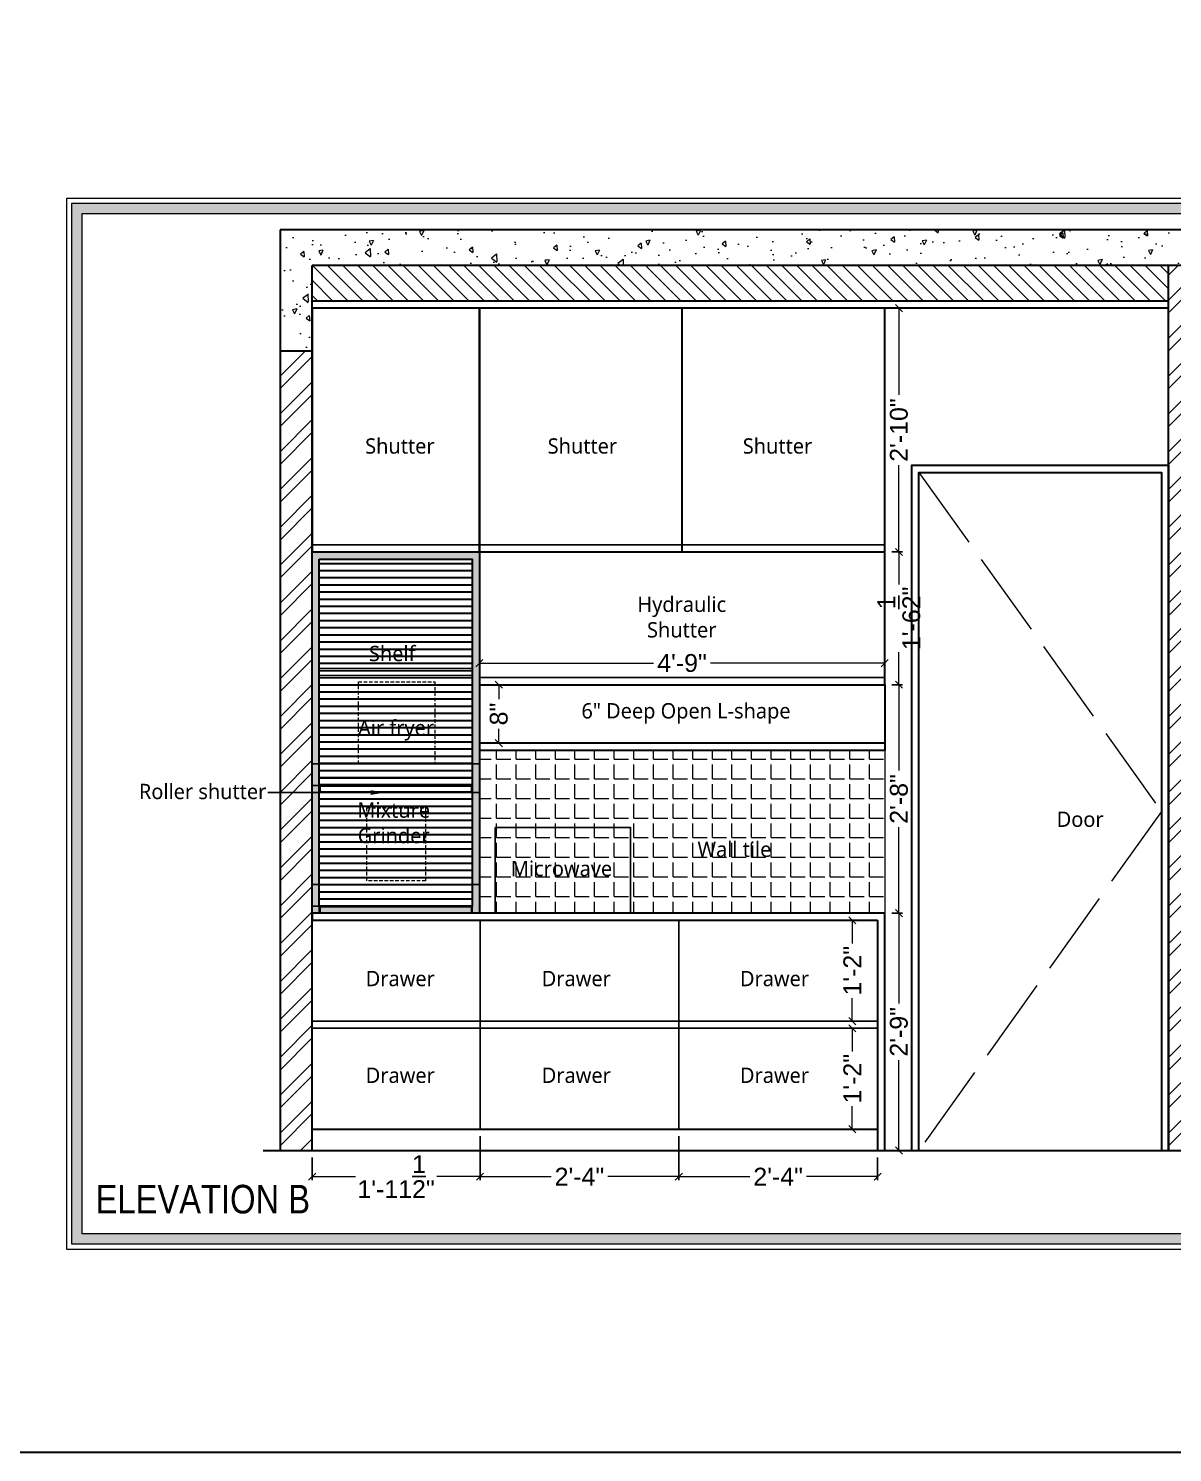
# Model space of a CAD drawing. Header units: millimetres. Extents: x 56222 to 3066687, y -650199 to -121287.
# Drawn here: x 133392.5 to 133552.8, y -184657.9 to -184458.4 of the extents above; entities that cross this region are included whole.
import ezdxf
from ezdxf import colors
from ezdxf.entities.mleader import LeaderData, LeaderLine
from ezdxf.math import Vec2, Vec3

# ---------------------------------------------------------------- set-up
doc = ezdxf.new("R2010")
doc.units = ezdxf.units.MM
doc.header["$MEASUREMENT"] = 0
doc.header["$PDMODE"] = 35
for name, pattern in [('ACAD_ISO02W100', [15, 12, -3]), ('CENTER', [2, 1.25, -0.25, 0.25, -0.25]), ('DASHED', [0.75, 0.5, -0.25]), ('DASHEDX2', [1.5, 1, -0.5])]:
    doc.linetypes.add(name, pattern=pattern)
doc.layers.get('Defpoints').update_dxf_attribs({"color": 220})
doc.layers.add('AR HATCH-7', color=7, linetype='Continuous')
for name, color, linetype, lineweight in [('COLUMN', 1, 'Continuous', 30), ('dim05', 1, 'Continuous', 13), ('Dimension', 10, 'DASHEDX2', 20), ('FIRST FLOOR ( TEXT )', 7, 'Continuous', 9), ('FURNITURE', 32, 'Continuous', 9), ('FURNITURE-1', 252, 'Continuous', 13), ('GROUND FLOOR  ( HATCH )', 251, 'Continuous', 9), ('SECTION ( SLAB PLine )', 104, 'Continuous', 30), ('Text', 7, 'Continuous', 15), ('TILE', 14, 'Continuous', 9), ('wall', 7, 'Continuous', 30), ('XX~SLAB ( BEAM )~ ( DIM )', 7, 'Continuous', 9)]:
    doc.layers.add(name, color=color, linetype=linetype, lineweight=lineweight)
doc.styles.add('Arial', font='arial.ttf')
doc.styles.add('KATHA', font='swissc.ttf')
doc.styles.get("Standard").update_dxf_attribs({"font": 'arial.ttf', "height": 6})
doc.styles.add('style4', font='ARIALN.TTF')
doc.dimstyles.new('ISO-25', dxfattribs={"dimtxt": 2.5, "dimasz": 1, "dimexe": 0.5, "dimexo": 1, "dimtad": 0, "dimdec": 1, "dimlunit": 4, "dimtxsty": 'Standard', "dimblk": 'OBLIQUE', "dimcen": 2.5, "dimclrd": 1, "dimclre": 1, "dimclrt": 5, "dimadec": 0, "dimazin": 0, "dimtfac": 1, "dimtdec": 1, "dimtmove": 0, "dimatfit": 3, "dimfxl": 1, "dimlwd": -1, "dimarcsym": 0})

# ---------------------------------------------------------------- blocks, each defined once
blk = doc.blocks.new('_Oblique')
at = {"layer": 'wall', "color": 0, "lineweight": -2}
blk.add_line((-0.5, -0.5), (0.5, 0.5), dxfattribs=at)
blk = doc.blocks.new('*D169')
at = {"layer": 'Defpoints', "color": 0, "lineweight": 30, "transparency": 16777216}
for p in [(133483.65, -184612.58), (133511.5, -184615.58), (133483.65, -184619.24)]:
    blk.add_point(p, dxfattribs=at)
at = {"layer": 'dim05', "color": 1, "linetype": 'Continuous', "lineweight": -2, "transparency": 16777216}
for p, q in [((133483.65, -184613.58), (133483.65, -184619.74)), ((133511.5, -184616.58), (133511.5, -184619.74))]:
    blk.add_line(p, q, dxfattribs=at)
at = {"layer": 'dim05', "color": 1, "linetype": 'Continuous', "transparency": 16777216}
for p, q in [((133483.65, -184619.24), (133493.61, -184619.24)), ((133511.5, -184619.24), (133501.54, -184619.24))]:
    blk.add_line(p, q, dxfattribs=at)
at = {"layer": 'dim05', "color": 1, "transparency": 16777216, "rotation": 180}
blk.add_blockref('_Oblique', (133483.65, -184619.24), dxfattribs=at)
at = {"layer": 'dim05', "color": 1, "transparency": 16777216}
blk.add_blockref('_Oblique', (133511.5, -184619.24), dxfattribs=at)
at = {"layer": 'dim05', "color": 5, "lineweight": 25, "transparency": 16777216, "insert": (133497.57, -184619.24), "char_height": 2.5, "attachment_point": 5, "style": 'Arial'}
blk.add_mtext('2\'-4"', dxfattribs=at)
blk = doc.blocks.new('*D170')
at = {"layer": 'Defpoints', "color": 0, "lineweight": 30, "transparency": 16777216}
for p in [(133455.8, -184612.58), (133483.65, -184612.58), (133455.8, -184619.24)]:
    blk.add_point(p, dxfattribs=at)
at = {"layer": 'dim05', "color": 1, "linetype": 'Continuous', "lineweight": -2, "transparency": 16777216}
for p, q in [((133455.8, -184613.58), (133455.8, -184619.74)), ((133483.65, -184613.58), (133483.65, -184619.74))]:
    blk.add_line(p, q, dxfattribs=at)
at = {"layer": 'dim05', "color": 1, "linetype": 'Continuous', "transparency": 16777216}
for p, q in [((133455.8, -184619.24), (133465.76, -184619.24)), ((133483.65, -184619.24), (133473.7, -184619.24))]:
    blk.add_line(p, q, dxfattribs=at)
at = {"layer": 'dim05', "color": 1, "transparency": 16777216, "rotation": 180}
blk.add_blockref('_Oblique', (133455.8, -184619.24), dxfattribs=at)
at = {"layer": 'dim05', "color": 1, "transparency": 16777216}
blk.add_blockref('_Oblique', (133483.65, -184619.24), dxfattribs=at)
at = {"layer": 'dim05', "color": 5, "lineweight": 25, "transparency": 16777216, "insert": (133469.73, -184619.24), "char_height": 2.5, "attachment_point": 5, "style": 'Arial'}
blk.add_mtext('2\'-4"', dxfattribs=at)
blk = doc.blocks.new('*D181')
at = {"layer": 'Defpoints', "color": 0, "lineweight": 30, "transparency": 16777216}
for p in [(133511.5, -184583.33), (133507.96, -184597.45), (133511.5, -184597.45)]:
    blk.add_point(p, dxfattribs=at)
at = {"layer": 'dim05', "color": 1, "linetype": 'Continuous', "lineweight": -2, "transparency": 16777216}
for p, q in [((133510.5, -184583.33), (133507.46, -184583.33)), ((133510.5, -184597.45), (133507.46, -184597.45))]:
    blk.add_line(p, q, dxfattribs=at)
at = {"layer": 'dim05', "color": 1, "linetype": 'Continuous', "transparency": 16777216}
for p, q in [((133507.96, -184583.33), (133507.96, -184586.56)), ((133507.96, -184597.45), (133507.96, -184594.22))]:
    blk.add_line(p, q, dxfattribs=at)
at = {"layer": 'dim05', "color": 1, "transparency": 16777216}
for p, rotation in [((133507.96, -184583.33), 90), ((133507.96, -184597.45), 270)]:
    blk.add_blockref('_Oblique', p, dxfattribs=dict(at, rotation=rotation))
at = {"layer": 'dim05', "color": 5, "lineweight": 25, "transparency": 16777216, "insert": (133507.96, -184590.39), "char_height": 2.5, "attachment_point": 5, "rotation": 90, "style": 'Arial'}
blk.add_mtext('1\'-2"', dxfattribs=at)
blk = doc.blocks.new('*D182')
at = {"layer": 'Defpoints', "color": 0, "lineweight": 30, "transparency": 16777216}
for p in [(133511.5, -184598.45), (133507.96, -184612.58), (133511.5, -184612.58)]:
    blk.add_point(p, dxfattribs=at)
at = {"layer": 'dim05', "color": 1, "linetype": 'Continuous', "lineweight": -2, "transparency": 16777216}
for p, q in [((133510.5, -184598.45), (133507.46, -184598.45)), ((133510.5, -184612.58), (133507.46, -184612.58))]:
    blk.add_line(p, q, dxfattribs=at)
at = {"layer": 'dim05', "color": 1, "linetype": 'Continuous', "transparency": 16777216}
for p, q in [((133507.96, -184598.45), (133507.96, -184601.69)), ((133507.96, -184612.58), (133507.96, -184609.35))]:
    blk.add_line(p, q, dxfattribs=at)
at = {"layer": 'dim05', "color": 1, "transparency": 16777216}
for p, rotation in [((133507.96, -184598.45), 90), ((133507.96, -184612.58), 270)]:
    blk.add_blockref('_Oblique', p, dxfattribs=dict(at, rotation=rotation))
at = {"layer": 'dim05', "color": 5, "lineweight": 25, "transparency": 16777216, "insert": (133507.96, -184605.52), "char_height": 2.5, "attachment_point": 5, "rotation": 90, "style": 'Arial'}
blk.add_mtext('1\'-2"', dxfattribs=at)
blk = doc.blocks.new('*D183')
at = {"layer": 'Defpoints', "color": 0, "lineweight": 30, "transparency": 16777216}
for p in [(133512.5, -184547.3), (133455.71, -184550.33), (133512.5, -184550.33)]:
    blk.add_point(p, dxfattribs=at)
at = {"layer": 'dim05', "color": 1, "linetype": 'Continuous', "lineweight": -2, "transparency": 16777216}
for p, q in [((133455.71, -184549.33), (133455.71, -184546.8)), ((133512.5, -184549.33), (133512.5, -184546.8))]:
    blk.add_line(p, q, dxfattribs=at)
at = {"layer": 'dim05', "color": 1, "linetype": 'Continuous', "transparency": 16777216}
for p, q in [((133455.71, -184547.3), (133480.11, -184547.3)), ((133512.5, -184547.3), (133488.1, -184547.3))]:
    blk.add_line(p, q, dxfattribs=at)
at = {"layer": 'dim05', "color": 1, "transparency": 16777216, "rotation": 180}
blk.add_blockref('_Oblique', (133455.71, -184547.3), dxfattribs=at)
at = {"layer": 'dim05', "color": 1, "transparency": 16777216}
blk.add_blockref('_Oblique', (133512.5, -184547.3), dxfattribs=at)
at = {"layer": 'dim05', "color": 5, "lineweight": 25, "transparency": 16777216, "insert": (133484.1, -184547.3), "char_height": 2.5, "attachment_point": 5, "style": 'Arial'}
blk.add_mtext('4\'-9"', dxfattribs=at)
blk = doc.blocks.new('*D184')
at = {"layer": 'Defpoints', "color": 0, "lineweight": 30, "transparency": 16777216}
for p in [(133512.5, -184582.33), (133512.5, -184615.58), (133514.49, -184615.58)]:
    blk.add_point(p, dxfattribs=at)
at = {"layer": 'dim05', "color": 1, "linetype": 'Continuous', "lineweight": -2, "transparency": 16777216}
for p, q in [((133513.5, -184582.33), (133514.99, -184582.33)), ((133513.5, -184615.58), (133514.99, -184615.58))]:
    blk.add_line(p, q, dxfattribs=at)
at = {"layer": 'dim05', "color": 1, "linetype": 'Continuous', "transparency": 16777216}
for p, q in [((133514.49, -184582.33), (133514.49, -184594.98)), ((133514.49, -184615.58), (133514.49, -184602.92))]:
    blk.add_line(p, q, dxfattribs=at)
at = {"layer": 'dim05', "color": 1, "transparency": 16777216}
for p, rotation in [((133514.49, -184582.33), 90), ((133514.49, -184615.58), 270)]:
    blk.add_blockref('_Oblique', p, dxfattribs=dict(at, rotation=rotation))
at = {"layer": 'dim05', "color": 5, "lineweight": 25, "transparency": 16777216, "insert": (133514.49, -184598.95), "char_height": 2.5, "attachment_point": 5, "rotation": 90, "style": 'Arial'}
blk.add_mtext('2\'-9"', dxfattribs=at)
blk = doc.blocks.new('*D185')
at = {"layer": 'Defpoints', "color": 0, "lineweight": 30, "transparency": 16777216}
for p in [(133512.5, -184550.33), (133514.49, -184550.33), (133512.5, -184582.33)]:
    blk.add_point(p, dxfattribs=at)
at = {"layer": 'dim05', "color": 1, "linetype": 'Continuous', "lineweight": -2, "transparency": 16777216}
for p, q in [((133513.5, -184550.33), (133514.99, -184550.33)), ((133513.5, -184582.33), (133514.99, -184582.33))]:
    blk.add_line(p, q, dxfattribs=at)
at = {"layer": 'dim05', "color": 1, "linetype": 'Continuous', "transparency": 16777216}
for p, q in [((133514.49, -184550.33), (133514.49, -184562.36)), ((133514.49, -184582.33), (133514.49, -184570.3))]:
    blk.add_line(p, q, dxfattribs=at)
at = {"layer": 'dim05', "color": 1, "transparency": 16777216}
for p, rotation in [((133514.49, -184550.33), 90), ((133514.49, -184582.33), 270)]:
    blk.add_blockref('_Oblique', p, dxfattribs=dict(at, rotation=rotation))
at = {"layer": 'dim05', "color": 5, "lineweight": 25, "transparency": 16777216, "insert": (133514.49, -184566.33), "char_height": 2.5, "attachment_point": 5, "rotation": 90, "style": 'Arial'}
blk.add_mtext('2\'-8"', dxfattribs=at)
blk = doc.blocks.new('*D186')
at = {"layer": 'Defpoints', "color": 0, "lineweight": 30, "transparency": 16777216}
for p in [(133512.5, -184531.73), (133514.49, -184531.73), (133512.5, -184550.33)]:
    blk.add_point(p, dxfattribs=at)
at = {"layer": 'dim05', "color": 1, "linetype": 'Continuous', "lineweight": -2, "transparency": 16777216}
for p, q in [((133513.5, -184531.73), (133514.99, -184531.73)), ((133513.5, -184550.33), (133514.99, -184550.33))]:
    blk.add_line(p, q, dxfattribs=at)
at = {"layer": 'dim05', "color": 1, "linetype": 'Continuous', "transparency": 16777216}
for p, q in [((133514.49, -184531.73), (133514.49, -184536.29)), ((133514.49, -184550.33), (133514.49, -184545.77))]:
    blk.add_line(p, q, dxfattribs=at)
at = {"layer": 'dim05', "color": 1, "transparency": 16777216}
for p, rotation in [((133514.49, -184531.73), 90), ((133514.49, -184550.33), 270)]:
    blk.add_blockref('_Oblique', p, dxfattribs=dict(at, rotation=rotation))
at = {"layer": 'dim05', "color": 5, "lineweight": 25, "transparency": 16777216, "insert": (133514.49, -184541.03), "char_height": 2.5, "attachment_point": 5, "rotation": 90, "style": 'Arial'}
blk.add_mtext('1\'-6{\\H1x;\\S1/2;}"', dxfattribs=at)
blk = doc.blocks.new('*D187')
at = {"layer": 'Defpoints', "color": 0, "lineweight": 30, "transparency": 16777216}
for p in [(133512.5, -184497.58), (133514.49, -184497.58), (133512.5, -184531.73)]:
    blk.add_point(p, dxfattribs=at)
at = {"layer": 'dim05', "color": 1, "linetype": 'Continuous', "lineweight": -2, "transparency": 16777216}
for p, q in [((133513.5, -184497.58), (133514.99, -184497.58)), ((133513.5, -184531.73), (133514.99, -184531.73))]:
    blk.add_line(p, q, dxfattribs=at)
at = {"layer": 'dim05', "color": 1, "linetype": 'Continuous', "transparency": 16777216}
for p, q in [((133514.49, -184497.58), (133514.49, -184509.71)), ((133514.49, -184531.73), (133514.49, -184519.59))]:
    blk.add_line(p, q, dxfattribs=at)
at = {"layer": 'dim05', "color": 1, "transparency": 16777216}
for p, rotation in [((133514.49, -184497.58), 90), ((133514.49, -184531.73), 270)]:
    blk.add_blockref('_Oblique', p, dxfattribs=dict(at, rotation=rotation))
at = {"layer": 'dim05', "color": 5, "lineweight": 25, "transparency": 16777216, "insert": (133514.49, -184514.65), "char_height": 2.5, "attachment_point": 5, "rotation": 90, "style": 'Arial'}
blk.add_mtext('2\'-10"', dxfattribs=at)
blk = doc.blocks.new('*D201')
at = {"layer": 'Defpoints', "color": 0, "lineweight": 30, "transparency": 16777216}
for p in [(133432.28, -184615.58), (133455.8, -184615.58), (133432.28, -184619.24)]:
    blk.add_point(p, dxfattribs=at)
at = {"layer": 'dim05', "color": 1, "linetype": 'Continuous', "lineweight": -2, "transparency": 16777216}
for p, q in [((133432.28, -184616.58), (133432.28, -184619.74)), ((133455.8, -184616.58), (133455.8, -184619.74))]:
    blk.add_line(p, q, dxfattribs=at)
at = {"layer": 'dim05', "color": 1, "linetype": 'Continuous', "transparency": 16777216}
for p, q in [((133432.28, -184619.24), (133438.33, -184619.24)), ((133455.8, -184619.24), (133449.76, -184619.24))]:
    blk.add_line(p, q, dxfattribs=at)
at = {"layer": 'dim05', "color": 1, "transparency": 16777216, "rotation": 180}
blk.add_blockref('_Oblique', (133432.28, -184619.24), dxfattribs=at)
at = {"layer": 'dim05', "color": 1, "transparency": 16777216}
blk.add_blockref('_Oblique', (133455.8, -184619.24), dxfattribs=at)
at = {"layer": 'dim05', "color": 5, "lineweight": 25, "transparency": 16777216, "insert": (133444.04, -184619.24), "char_height": 2.5, "attachment_point": 5, "style": 'Arial'}
blk.add_mtext('1\'-11{\\H1x;\\S1/2;}"', dxfattribs=at)
blk = doc.blocks.new('*D211')
at = {"layer": 'Defpoints', "color": 0, "lineweight": 30, "transparency": 16777216}
for p in [(133457.62, -184550.33), (133458.43, -184550.33), (133457.62, -184558.52)]:
    blk.add_point(p, dxfattribs=at)
at = {"layer": 'dim05', "color": 1, "linetype": 'Continuous', "transparency": 16777216}
for p, q in [((133458.43, -184550.33), (133458.43, -184552.36)), ((133458.43, -184558.52), (133458.43, -184556.49))]:
    blk.add_line(p, q, dxfattribs=at)
at = {"layer": 'dim05', "color": 1, "linetype": 'Continuous', "lineweight": -2, "transparency": 16777216}
for p, q in [((133458.62, -184550.33), (133458.93, -184550.33)), ((133458.62, -184558.52), (133458.93, -184558.52))]:
    blk.add_line(p, q, dxfattribs=at)
at = {"layer": 'dim05', "color": 1, "transparency": 16777216}
for p, rotation in [((133458.43, -184550.33), 90), ((133458.43, -184558.52), 270)]:
    blk.add_blockref('_Oblique', p, dxfattribs=dict(at, rotation=rotation))
at = {"layer": 'dim05', "color": 5, "lineweight": 25, "transparency": 16777216, "insert": (133458.43, -184554.43), "char_height": 2.5, "attachment_point": 5, "rotation": 90, "style": 'Arial'}
blk.add_mtext('8"', dxfattribs=at)

msp = doc.modelspace()

# ---------------------------------------------------------------- hatches: boundary and pattern name
at = {"layer": 'AR HATCH-7', "linetype": 'CENTER', "lineweight": 15, "true_color": 0x939598}
h = msp.add_hatch(dxfattribs=at)
h.set_pattern_fill('AR-CONC', color=252, angle=225)
h.set_pattern_definition([(275, (-1304.4064, 1046.342), (-5.51551999, -4.62807079), [0.75, -8.25]), (220, (-1304.4064, 1046.342), (6.29992167, -4.3376815), [0.6, -6.6]), (325.4514445, (-1304.866, 1045.956), (0.78440164, -8.96575221), [0.63740192, -7.01142112]), (271.1842, (-1302.992, 1044.928), (-8.71693388, -6.37613776), [1.125, -12.375]), (321.6356355, (-1303.719, 1044.396), (0.2790007, -13.4971167), [0.9561034, -10.5171376]), (216.184164, (-1302.992, 1044.928), (0.2790007, -13.4971167), [0.9, -9.9]), (246, (-1304.053, 1044.574), (-7.06771572, -1.37382476), [0.75, -8.25]), (191, (-1304.053, 1044.574), (3.40708593, -6.84808435), [0.6, -6.6]), (296.4514447, (-1304.642, 1044.4596), (-3.66062975, -8.22190906), [0.6374019, -7.01142112]), (262.5, (-1304.4064, 1046.3419), (2.267931853, -2.439898176), [0, -6.52, 0, -6.7, 0, -6.625]), (232.5, (-1304.4064, 1046.342), (0.92872942, -4.6490945), [0, -3.82, 0, -6.37, 0, -2.525]), (192.5, (-1302.8295, 1047.9187), (-3.934181673, -3.615207618), [0, -2.5, 0, -7.8, 0, -10.35]), (182.5, (-1302.1224, 1048.626), (-3.41589983, -4.83159807), [0, -3.25, 0, -5.18, 0, -7.35])])
h.paths.add_polyline_path([(133556.78, -184486.58), (133427.78, -184486.58), (133427.78, -184503.58), (133432.28, -184503.58), (133432.28, -184497.58), (133432.28, -184491.58), (133556.78, -184491.58)])
h = msp.add_hatch(dxfattribs=at)
h.set_pattern_fill('ANSI32', color=252, scale=10)
h.set_pattern_definition([(45, (-969.7183, 1046.342), (-2.65165043, 2.65165043), []), (45, (-967.9506, 1046.342), (-2.65165043, 2.65165043), [])])
h.paths.add_polyline_path([(133556.78, -184491.58), (133552.28, -184491.58), (133552.28, -184615.58), (133556.78, -184615.58)])
h = msp.add_hatch(dxfattribs=at)
h.set_pattern_fill('ANSI32', color=252, scale=10)
h.set_pattern_definition([(45, (-1094.2183, 1046.342), (-2.65165043, 2.65165043), []), (45, (-1092.4506, 1046.342), (-2.65165043, 2.65165043), [])])
h.paths.add_polyline_path([(133432.28, -184503.58), (133427.78, -184503.58), (133427.78, -184615.58), (133432.28, -184615.58)])
at = {"layer": 'Dimension', "linetype": 'Continuous', "true_color": 0xd39e00}
h = msp.add_hatch(color=42, dxfattribs=at)
h.paths.add_polyline_path([(133398.62, -184628.7), (133605.8, -184628.7), (133605.8, -184482.87), (133398.62, -184482.87)])
h.paths.add_polyline_path([(133400.07, -184627.25), (133604.34, -184627.25), (133604.34, -184484.33), (133400.07, -184484.33)], flags=16)
at = {"layer": 'FURNITURE', "linetype": 'CENTER', "lineweight": 30, "transparency": 33554600}
h = msp.add_hatch(color=9, dxfattribs=at)
h.dxf.hatch_style = 1
h.paths.add_polyline_path([(133454.71, -184578.33), (133454.71, -184580.33), (133454.71, -184581.33), (133454.71, -184582.33), (133455.71, -184582.33), (133455.71, -184578.33)])
h.paths.add_polyline_path([(133455.71, -184565.43), (133454.71, -184565.43), (133454.71, -184578.33), (133455.71, -184578.33)])
h.paths.add_polyline_path([(133455.71, -184561.43), (133454.71, -184561.43), (133454.71, -184563.43), (133454.71, -184565.43), (133455.71, -184565.43)])
h.paths.add_polyline_path([(133455.71, -184531.73), (133432.28, -184531.73), (133432.28, -184561.43), (133433.28, -184561.43), (133433.28, -184532.73), (133454.71, -184532.73), (133454.71, -184561.43), (133455.71, -184561.43)])
h.paths.add_polyline_path([(133433.28, -184561.43), (133432.28, -184561.43), (133432.28, -184564.43), (133433.28, -184564.43)])
h.paths.add_polyline_path([(133433.28, -184565.43), (133432.28, -184565.43), (133432.28, -184578.33), (133433.28, -184578.33)])
h.paths.add_polyline_path([(133433.28, -184564.43), (133432.28, -184564.43), (133432.28, -184565.43), (133433.28, -184565.43)])
h.paths.add_polyline_path([(133433.28, -184578.33), (133432.28, -184578.33), (133432.28, -184581.33), (133433.28, -184581.33)])
h.paths.add_polyline_path([(133433.28, -184581.33), (133432.28, -184581.33), (133432.28, -184582.33), (133433.28, -184582.33)])
h.paths.add_polyline_path([(133454.62, -184581.46), (133433.4, -184581.46), (133433.4, -184582.33), (133454.62, -184582.33)], flags=17)
h.paths.add_polyline_path([(133454.71, -184581.33), (133433.28, -184581.33), (133433.28, -184582.33), (133433.4, -184582.33), (133433.4, -184581.46), (133454.62, -184581.46), (133454.62, -184582.33), (133454.71, -184582.33)])
h = msp.add_hatch(dxfattribs=at)
h.set_pattern_fill('ANSI31', color=9, scale=8, angle=135)
h.set_pattern_definition([(180, (-1240.9166, 1033.6758), (-1e-16, -1), [])])
h.paths.add_polyline_path([(133454.71, -184532.73), (133433.28, -184532.73), (133433.28, -184581.33), (133454.71, -184581.33)])
at = {"layer": 'FURNITURE', "linetype": 'CENTER', "lineweight": 15, "true_color": 0xc7c8ca, "transparency": 33554687}
h = msp.add_hatch(dxfattribs=at)
h.set_pattern_fill('ANGLE', color=9, scale=10)
h.set_pattern_definition([(0, (-277.1505, 0), (0, 2.75), [2, -0.75]), (90, (-277.1505, 0), (-2.75, 2e-16), [2, -0.75])])
h.paths.add_polyline_path([(133512.5, -184559.52), (133455.71, -184559.52), (133455.71, -184582.33), (133512.5, -184582.33)])
at = {"layer": 'GROUND FLOOR  ( HATCH )', "linetype": 'CENTER', "lineweight": 15}
h = msp.add_hatch(dxfattribs=at)
h.set_pattern_fill('ANSI31', color=6, scale=12, angle=90, style=0)
h.set_pattern_definition([(135, (-1094.2183, 1046.3419), (-1.060660172, -1.060660172), [])])
h.paths.add_polyline_path([(133552.28, -184491.58), (133432.28, -184491.58), (133432.28, -184496.58), (133552.28, -184496.58)])

# ---------------------------------------------------------------- linework, layer by layer
at = {"layer": 'COLUMN'}
msp.add_line((133425.42, -184615.58), (133559.43, -184615.58), dxfattribs=at)
at = {"layer": 'Dimension', "color": 42, "linetype": 'Continuous', "true_color": 0xd39e00}
for points in [[(133397.89, -184482.15), (133606.52, -184482.15), (133606.52, -184629.43), (133397.89, -184629.43)], [(133398.62, -184482.87), (133605.8, -184482.87), (133605.8, -184628.7), (133398.62, -184628.7)], [(133400.07, -184484.33), (133604.34, -184484.33), (133604.34, -184627.25), (133400.07, -184627.25)]]:
    msp.add_lwpolyline(points, close=True, dxfattribs=at)
at = {"layer": 'FURNITURE', "lineweight": 30}
for p, q in [((133484.12, -184531.73), (133484.12, -184497.58)), ((133455.71, -184531.73), (133512.5, -184531.73)), ((133432.28, -184548.01), (133432.28, -184548.01)), ((133512.5, -184550.33), (133512.5, -184559.52)), ((133512.5, -184558.52), (133455.71, -184558.52)), ((133512.5, -184559.52), (133455.71, -184559.52)), ((133432.28, -184612.58), (133511.5, -184612.58))]:
    msp.add_line(p, q, dxfattribs=at)
at = {"layer": 'FURNITURE', "lineweight": -3}
for p, q in [((133432.28, -184530.73), (133512.5, -184530.73)), ((133455.71, -184549.33), (133512.5, -184549.33)), ((133455.8, -184612.58), (133455.8, -184583.33)), ((133483.65, -184612.58), (133483.65, -184583.33))]:
    msp.add_line(p, q, dxfattribs=at)
at = {"layer": 'FURNITURE', "lineweight": 15}
for p, q in [((133454.68, -184532.73), (133433.28, -184532.73)), ((133433.28, -184532.73), (133433.28, -184548.01)), ((133454.68, -184532.73), (133454.68, -184548.01)), ((133433.28, -184548.01), (133454.68, -184548.01)), ((133433.28, -184549.01), (133454.71, -184549.01))]:
    msp.add_line(p, q, dxfattribs=at)
at = {"layer": 'FURNITURE', "color": 9, "lineweight": 5, "true_color": 0xc7c8ca}
msp.add_line((133512.5, -184559.52), (133512.5, -184582.33), dxfattribs=at)
at = {"layer": 'FURNITURE', "lineweight": 25}
for p, q in [((133512.5, -184583.33), (133512.5, -184615.58)), ((133432.28, -184597.45), (133511.5, -184597.45)), ((133432.28, -184598.45), (133511.5, -184598.45))]:
    msp.add_line(p, q, dxfattribs=at)
at = {"layer": 'FURNITURE', "lineweight": 30}
for points in [[(133432.28, -184531.73), (133455.71, -184531.73), (133455.71, -184497.58), (133432.28, -184497.58)], [(133455.71, -184550.33), (133512.5, -184550.33), (133512.5, -184497.58), (133455.71, -184497.58)], [(133432.28, -184531.73), (133455.71, -184531.73), (133455.71, -184582.33), (133432.28, -184582.33)], [(133433.28, -184532.73), (133454.71, -184532.73), (133454.71, -184581.33), (133433.28, -184581.33)]]:
    msp.add_lwpolyline(points, close=True, dxfattribs=at)
at = {"layer": 'FURNITURE', "linetype": 'ACAD_ISO02W100', "lineweight": 5}
msp.add_lwpolyline([(133517.28, -184520.58), (133551.28, -184568.08), (133517.28, -184615.58)], dxfattribs=at)
at = {"layer": 'FURNITURE', "linetype": 'DASHED', "lineweight": 15}
for points in [[(133438.75, -184549.9), (133449.49, -184549.9), (133449.49, -184561.43), (133438.75, -184561.43)], [(133439.92, -184567.55), (133448.18, -184567.55), (133448.18, -184577.79), (133439.92, -184577.79)]]:
    msp.add_lwpolyline(points, close=True, dxfattribs=at)
at = {"layer": 'FURNITURE', "lineweight": -3}
msp.add_lwpolyline([(133457.93, -184570.35), (133476.89, -184570.35), (133476.89, -184582.33), (133457.93, -184582.33)], close=True, dxfattribs=at)
at = {"layer": 'FURNITURE', "lineweight": 30}
for points in [[(133512.5, -184582.33), (133432.28, -184582.33), (133432.28, -184583.33), (133511.5, -184583.33)], [(133511.5, -184583.33), (133511.5, -184615.58), (133512.5, -184615.58), (133512.5, -184582.33)]]:
    msp.add_lwpolyline(points, dxfattribs=at)
at = {"layer": 'FURNITURE', "lineweight": 25}
msp.add_lwpolyline([(133512.5, -184584.33), (133512.5, -184583.33)], dxfattribs=at)
at = {"layer": 'FURNITURE-1', "linetype": 'ByBlock', "lineweight": 25}
for p, q in [((133432.28, -184561.43), (133455.71, -184561.43)), ((133432.28, -184565.43), (133432.28, -184561.43)), ((133433.28, -184563.43), (133433.28, -184561.43)), ((133454.71, -184563.43), (133454.71, -184561.43)), ((133455.71, -184565.43), (133455.71, -184561.43)), ((133454.71, -184563.43), (133433.28, -184563.43)), ((133454.71, -184564.43), (133432.28, -184564.43)), ((133433.28, -184565.43), (133432.28, -184565.43)), ((133432.28, -184565.43), (133433.28, -184565.43)), ((133433.28, -184564.43), (133433.28, -184565.43)), ((133454.62, -184564.56), (133433.4, -184564.56)), ((133433.4, -184564.56), (133433.4, -184565.43)), ((133454.62, -184565.43), (133433.4, -184565.43)), ((133454.62, -184564.56), (133454.62, -184565.43)), ((133454.71, -184564.43), (133454.71, -184565.43)), ((133455.71, -184565.43), (133454.71, -184565.43)), ((133432.28, -184578.33), (133455.71, -184578.33)), ((133432.28, -184582.33), (133432.28, -184578.33)), ((133433.28, -184580.33), (133433.28, -184578.33)), ((133454.71, -184580.33), (133454.71, -184578.33)), ((133455.71, -184582.33), (133455.71, -184578.33)), ((133454.71, -184581.33), (133432.28, -184581.33)), ((133454.71, -184580.33), (133433.28, -184580.33)), ((133433.28, -184581.33), (133433.28, -184582.33)), ((133454.62, -184581.46), (133433.4, -184581.46)), ((133433.4, -184581.46), (133433.4, -184582.33)), ((133454.62, -184581.46), (133454.62, -184582.33)), ((133454.71, -184581.33), (133454.71, -184582.33)), ((133432.28, -184582.33), (133433.28, -184582.33)), ((133433.28, -184582.33), (133432.28, -184582.33)), ((133454.62, -184582.33), (133433.4, -184582.33)), ((133455.71, -184582.33), (133454.71, -184582.33))]:
    msp.add_line(p, q, dxfattribs=at)
at = {"layer": 'SECTION ( SLAB PLine )', "color": 1}
for p, q in [((133427.78, -184486.58), (133427.78, -184503.58)), ((133556.78, -184486.58), (133427.78, -184486.58)), ((133432.28, -184503.58), (133432.28, -184491.58)), ((133556.78, -184491.58), (133432.28, -184491.58)), ((133432.28, -184503.58), (133427.78, -184503.58))]:
    msp.add_line(p, q, dxfattribs=at)
at = {"layer": 'SECTION ( SLAB PLine )', "color": 6}
for p, q in [((133552.28, -184496.58), (133432.28, -184496.58)), ((133552.28, -184497.58), (133432.28, -184497.58))]:
    msp.add_line(p, q, dxfattribs=at)
at = {"layer": 'TILE', "color": 3, "lineweight": 30}
msp.add_lwpolyline([(133149.69, -184283.07), (134104.7, -184283.07), (134104.7, -184657.89), (133149.69, -184657.89)], close=True, dxfattribs=at)
at = {"layer": 'XX~SLAB ( BEAM )~ ( DIM )', "lineweight": 30}
for p, q in [((133552.28, -184615.58), (133552.28, -184491.58)), ((133427.78, -184503.58), (133427.78, -184615.58)), ((133432.28, -184615.58), (133432.28, -184503.58))]:
    msp.add_line(p, q, dxfattribs=at)
for points in [[(133516.28, -184615.58), (133516.28, -184519.58), (133552.28, -184519.58), (133552.28, -184615.58)], [(133517.28, -184615.58), (133517.28, -184520.58), (133551.28, -184520.58), (133551.28, -184615.58)]]:
    msp.add_lwpolyline(points, dxfattribs=at)

# ---------------------------------------------------------------- texts
at = {"layer": 'FIRST FLOOR ( TEXT )', "transparency": 33554687, "insert": (133416.96, -184622.42), "char_height": 4, "attachment_point": 5, "style": 'KATHA'}
msp.add_mtext('ELEVATION B', dxfattribs=at)
at = {"layer": 'Text', "ltscale": 20, "char_height": 2.1436, "attachment_point": 1}
for s, insert, width in [('{\\fMalgun Gothic|b0|i0|c0|p34;\\C1;Shutter}', (133439.71, -184515.81, 0.26), 39.2778), ('{\\fMalgun Gothic|b0|i0|c0|p34;\\C1;Shutter}', (133465.28, -184515.81, 0.26), 39.2778), ('{\\fMalgun Gothic|b0|i0|c0|p34;\\C1;Shutter}', (133492.62, -184515.81, 0.26), 39.2778), ('\\pxqc;{\\fMalgun Gothic|b0|i0|c0|p34;\\C1;Hydraulic \\PShutter}', (133464.43, -184537.99, 0.26), 39.2778), ('\\pxqc;{\\fMalgun Gothic|b0|i0|c0|p34;\\C1;Shelf}', (133435.7, -184544.88, 0.13), 15.5921), ('\\pxqc;{\\fMalgun Gothic|b0|i0|c0|p34;\\C1;6" Deep Open L-shape}', (133465.02, -184552.91, 0.26), 39.2778), ('\\pxqc;{\\fMalgun Gothic|b0|i0|c0|p34;\\C1;Air fryer}', (133436.24, -184555.29, 0.13), 15.5921), ('{\\fMalgun Gothic|b0|i0|c0|p34;\\C1;Roller shutter}', (133408.01, -184564.21), 39.2778), ('\\pxqc;{\\fMalgun Gothic|b0|i0|c0|p34;\\C1;Mixture Grinder}', (133435.91, -184566.82, 0.13), 15.5921), ('{\\fMalgun Gothic|b0|i0|c0|p34;\\C1;Door}', (133536.6, -184568.1, 0.26), 39.2778), ('\\pxqc;{\\fMalgun Gothic|b0|i0|c0|p34;\\C1;Wall tile}', (133483.65, -184572.31, 0.13), 15.5921), ('\\pxqc;{\\fMalgun Gothic|b0|i0|c0|p34;\\C1;Microwave}', (133459.42, -184575.01, 0.13), 15.5921), ('{\\fMalgun Gothic|b0|i0|c0|p34;\\C1;Drawer}', (133439.79, -184590.42), 39.2778), ('{\\fMalgun Gothic|b0|i0|c0|p34;\\C1;Drawer}', (133464.45, -184590.42), 39.2778), ('{\\fMalgun Gothic|b0|i0|c0|p34;\\C1;Drawer}', (133492.22, -184590.42), 39.2778), ('{\\fMalgun Gothic|b0|i0|c0|p34;\\C1;Drawer}', (133439.79, -184603.97), 39.2778), ('{\\fMalgun Gothic|b0|i0|c0|p34;\\C1;Drawer}', (133464.45, -184603.97), 39.2778), ('{\\fMalgun Gothic|b0|i0|c0|p34;\\C1;Drawer}', (133492.22, -184603.97), 39.2778)]:
    msp.add_mtext(s, dxfattribs=dict(at, insert=insert, width=width))

# ---------------------------------------------------------------- dimensions: what is measured, and where the dimension line sits
at = {"layer": 'dim05', "color": 27, "lineweight": 25, "true_color": 0x7d5120}
for base, p1, p2, angle, override, picture, middle in [((133514.4915, -184497.578), (133512.4984, -184531.7301), (133512.4984, -184497.578), 90, {"dimtxsty": 'Arial'}, '*D187', (133514.4915, -184514.654)), ((133514.49, -184531.73), (133512.5, -184550.33), (133512.5, -184531.73), 90, {"dimtxsty": 'Arial'}, '*D186', (133514.49, -184541.03)), ((133458.43, -184550.33), (133457.62, -184558.52), (133457.62, -184550.33), 90, {"dimtxsty": 'Arial'}, '*D211', (133458.43, -184554.43)), ((133514.49, -184550.33), (133512.5, -184582.33), (133512.5, -184550.33), 90, {"dimtxsty": 'Arial'}, '*D185', (133514.49, -184566.33)), ((133514.4915, -184615.578), (133512.4984, -184582.3283), (133512.4984, -184615.578), 90, {"dimtxsty": 'Arial'}, '*D184', (133514.4915, -184598.9532)), ((133507.96, -184597.45), (133511.5, -184583.33), (133511.5, -184597.45), 90, {"dimdec": 0, "dimtxsty": 'Arial'}, '*D181', (133507.96, -184590.39)), ((133507.96, -184612.58), (133511.5, -184598.45), (133511.5, -184612.58), 90, {"dimtxsty": 'Arial'}, '*D182', (133507.96, -184605.52)), ((133455.8032, -184619.2438), (133483.6508, -184612.578), (133455.8032, -184612.578), 180, {"dimtxsty": 'Arial'}, '*D170', (133469.727, -184619.2438)), ((133483.6508, -184619.2438), (133511.4984, -184615.578), (133483.6508, -184612.578), 180, {"dimtxsty": 'Arial'}, '*D169', (133497.5746, -184619.2438))]:
    dim = msp.add_linear_dim(base=base, p1=p1, p2=p2, angle=angle, dimstyle='ISO-25', override=override, dxfattribs=at)
    dim.commit()
    dim.dimension.update_dxf_attribs({"geometry": picture, "text_midpoint": middle})
for base, p1, p2, override, picture, middle in [((133512.5, -184547.3), (133455.71, -184550.33), (133512.5, -184550.33), {"dimdec": 0, "dimtxsty": 'Arial'}, '*D183', (133484.1, -184547.3)), ((133432.28, -184619.24), (133455.8, -184615.58), (133432.28, -184615.58), {"dimtxsty": 'Arial'}, '*D201', (133444.04, -184619.24))]:
    dim = msp.add_linear_dim(base=base, p1=p1, p2=p2, dimstyle='ISO-25', override=override, dxfattribs=at)
    dim.commit()
    dim.dimension.update_dxf_attribs({"geometry": picture, "text_midpoint": middle})

# ---------------------------------------------------------------- leaders
at = {"layer": 'Text', "color": 1, "lineweight": 0, "ltscale": 20}
ml = msp.add_multileader_mtext('Standard', dxfattribs=at)
ml.set_content('', color=1, style='style4')
ml.set_leader_properties()
ml.build(insert=Vec2(0, 0))
ml.multileader.update_dxf_attribs({"dogleg_length": 2.02, "arrow_head_size": 2})
ctx = ml.context
ctx.base_point, ctx.char_height, ctx.arrow_head_size, ctx.landing_gap_size, ctx.plane_origin = Vec3(133425.26, -184565.43), 3, 2, 0.4, Vec3(133442.48, -184565.43)
notes = []
notes.append((ctx, [(0, (1, 1, 0), (133428.08, -184565.43), (-1, 0), 2.02, [(0, [(133442.48, -184565.43)], 0, [])])]))
ctx.mtext.insert = Vec3(133425.66, -184563.93)
for ctx, leaders in notes:
    for number, flags, end, landing, length, lines in leaders:
        leader = LeaderData()
        leader.index, (leader.has_last_leader_line, leader.has_dogleg_vector, leader.attachment_direction) = number, flags
        leader.last_leader_point, leader.dogleg_vector, leader.dogleg_length = Vec3(end), Vec3(landing), length
        for number, points, colour, breaks in lines:
            line = LeaderLine()
            line.index, line.vertices, line.color, line.breaks = number, Vec3.list(points), colors.encode_raw_color(colour), breaks
            leader.lines.append(line)
        ctx.leaders.append(leader)

doc.saveas('drawing.dxf')
